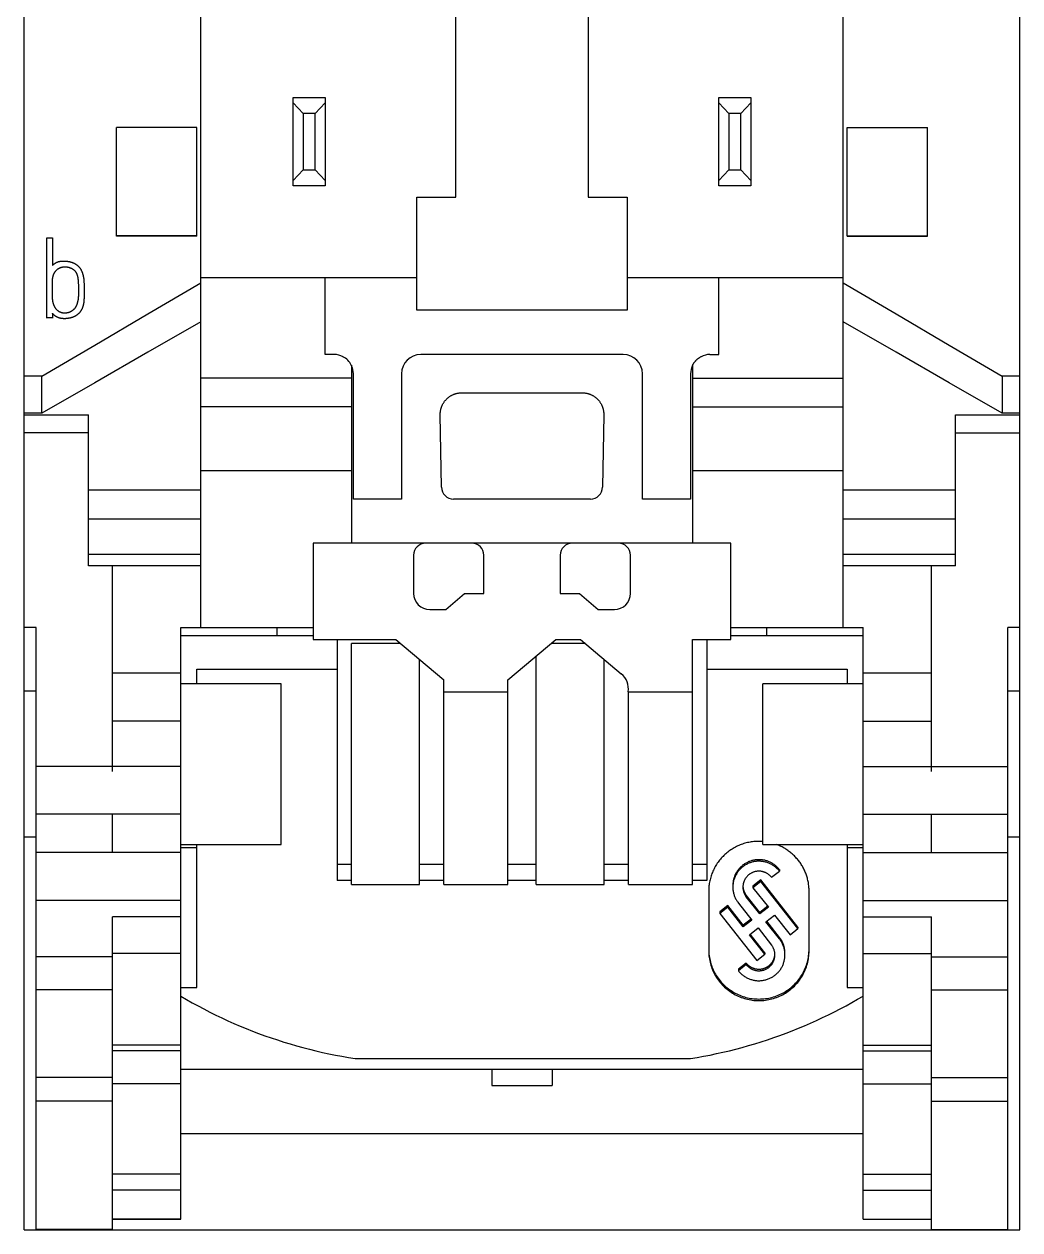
# Model space of a CAD drawing. Extents: x 0 to 594, y 0 to 420.
# Drawn here: x 149.57 to 174.37, y 216.62 to 246.64 of the extents above; entities that cross this region are included whole.
import ezdxf

# ---------------------------------------------------------------- set-up
doc = ezdxf.new("R2010")
doc.units = 0
doc.header["$LTSCALE"] = 32.67
doc.layers.add('20000_FRONT_O', color=7, linetype='CONTINUOUS')
doc.layers.add('20500_FRONT_O_LABELING', color=7, linetype='CONTINUOUS')

msp = doc.modelspace()

# ---------------------------------------------------------------- linework, layer by layer
at = {"layer": '20000_FRONT_O', "color": 7, "linetype": 'CONTINUOUS'}
for p, q in [((149.57, 216.617), (149.57, 363.617)), ((174.37, 216.617), (174.37, 363.617)), ((153.97, 231.617), (153.97, 353.434)), ((169.97, 231.617), (169.97, 353.434)), ((160.32, 242.335), (160.32, 343.817)), ((163.62, 343.817), (163.62, 242.335)), ((156.27, 242.617), (156.27, 244.817)), ((156.27, 244.817), (157.07, 244.817)), ((157.07, 244.817), (157.07, 242.617)), ((166.87, 242.617), (166.87, 244.817)), ((166.87, 244.817), (167.67, 244.817)), ((167.67, 244.817), (167.67, 242.617)), ((156.52, 244.417), (156.27, 244.684)), ((157.07, 244.684), (156.82, 244.417)), ((167.12, 244.417), (166.87, 244.684)), ((167.67, 244.684), (167.42, 244.417)), ((156.52, 244.417), (156.52, 243.017)), ((156.82, 244.417), (156.52, 244.417)), ((156.82, 243.017), (156.82, 244.417)), ((167.12, 244.417), (167.12, 243.017)), ((167.42, 244.417), (167.12, 244.417)), ((167.42, 243.017), (167.42, 244.417)), ((151.87, 241.367), (151.87, 244.071)), ((153.87, 244.071), (151.87, 244.071)), ((153.87, 241.367), (153.87, 244.071)), ((170.07, 241.367), (170.07, 244.071)), ((170.07, 244.071), (172.07, 244.071)), ((172.07, 241.367), (172.07, 244.071)), ((156.27, 242.75), (156.52, 243.017)), ((156.52, 243.017), (156.82, 243.017)), ((156.82, 243.017), (157.07, 242.75)), ((166.87, 242.75), (167.12, 243.017)), ((167.12, 243.017), (167.42, 243.017)), ((167.42, 243.017), (167.67, 242.75)), ((157.07, 242.617), (156.27, 242.617)), ((159.347, 239.517), (159.347, 242.335)), ((159.347, 242.335), (160.32, 242.335)), ((163.62, 242.335), (164.588, 242.335)), ((164.588, 242.335), (164.588, 239.517)), ((167.67, 242.617), (166.87, 242.617)), ((153.87, 241.37), (151.87, 241.37)), ((153.87, 241.367), (151.87, 241.367)), ((170.07, 241.37), (172.07, 241.37)), ((170.07, 241.367), (172.07, 241.367)), ((153.97, 240.331), (159.347, 240.331)), ((157.07, 238.417), (157.07, 240.331)), ((164.588, 240.331), (169.97, 240.331)), ((166.87, 238.417), (166.87, 240.331)), ((164.588, 239.517), (159.351, 239.517)), ((157.29, 238.417), (157.07, 238.417)), ((164.49, 238.417), (159.45, 238.417)), ((166.65, 238.417), (166.87, 238.417)), ((157.72, 238.15), (157.72, 233.717)), ((166.22, 238.15), (166.22, 233.717)), ((150.01, 237.879), (149.57, 237.879)), ((150.01, 236.954), (150.01, 237.879)), ((157.72, 237.824), (153.97, 237.824)), ((157.77, 234.817), (157.77, 237.937)), ((158.97, 237.937), (158.97, 234.817)), ((164.97, 234.817), (164.97, 237.937)), ((166.17, 237.937), (166.17, 234.817)), ((166.22, 237.824), (169.97, 237.824)), ((173.93, 237.879), (173.93, 236.954)), ((174.37, 237.879), (173.93, 237.879)), ((160.47, 237.463), (163.47, 237.463)), ((150.01, 236.954), (149.57, 236.954)), ((157.72, 237.117), (153.97, 237.117)), ((159.964, 235.112), (159.933, 236.917)), ((164.006, 236.917), (163.975, 235.112)), ((166.22, 237.117), (169.97, 237.117)), ((174.37, 236.954), (173.93, 236.954)), ((149.57, 236.914), (151.17, 236.914)), ((151.17, 233.157), (151.17, 236.914)), ((172.77, 233.157), (172.77, 236.914)), ((172.77, 236.914), (174.37, 236.914)), ((151.17, 236.467), (149.57, 236.467)), ((172.77, 236.467), (174.37, 236.467)), ((157.72, 235.517), (153.97, 235.517)), ((169.97, 235.517), (166.22, 235.517)), ((153.97, 235.035), (151.17, 235.035)), ((158.97, 234.817), (157.77, 234.817)), ((163.675, 234.817), (160.264, 234.817)), ((166.17, 234.817), (164.97, 234.817)), ((172.77, 235.035), (169.97, 235.035)), ((153.97, 234.314), (151.17, 234.314)), ((172.77, 234.314), (169.97, 234.314)), ((156.77, 233.717), (156.77, 231.317)), ((167.17, 233.717), (156.77, 233.717)), ((167.17, 231.317), (167.17, 233.717)), ((153.97, 233.434), (151.17, 233.434)), ((159.27, 233.417), (159.27, 232.467)), ((161.02, 232.467), (161.02, 233.417)), ((162.92, 233.417), (162.92, 232.467)), ((164.67, 232.467), (164.67, 233.417)), ((172.77, 233.434), (169.97, 233.434)), ((153.97, 233.157), (151.17, 233.157)), ((151.77, 228.035), (151.77, 233.157)), ((172.77, 233.157), (169.97, 233.157)), ((172.17, 228.035), (172.17, 233.157)), ((160.07, 232.067), (160.537, 232.467)), ((160.537, 232.467), (161.02, 232.467)), ((162.92, 232.467), (163.403, 232.467)), ((163.403, 232.467), (163.87, 232.067)), ((159.67, 232.067), (160.07, 232.067)), ((163.87, 232.067), (164.27, 232.067)), ((149.87, 231.617), (149.57, 231.617)), ((149.87, 226.019), (149.87, 231.617)), ((153.47, 226.019), (153.47, 231.617)), ((153.47, 231.617), (156.77, 231.617)), ((155.87, 231.417), (155.87, 231.617)), ((155.87, 231.616), (156.77, 231.616)), ((167.17, 231.617), (170.47, 231.617)), ((167.17, 231.616), (168.07, 231.616)), ((168.07, 231.417), (168.07, 231.617)), ((170.47, 226.019), (170.47, 231.617)), ((174.07, 226.019), (174.07, 231.617)), ((174.37, 231.617), (174.07, 231.617)), ((153.47, 231.417), (156.77, 231.417)), ((156.77, 231.317), (158.828, 231.317)), ((157.37, 231.317), (157.37, 225.317)), ((157.72, 225.217), (157.72, 231.217)), ((158.947, 231.217), (157.72, 231.217)), ((158.828, 231.317), (160.02, 230.317)), ((161.62, 230.317), (162.811, 231.317)), ((163.547, 231.217), (162.692, 231.217)), ((162.811, 231.317), (163.428, 231.317)), ((163.428, 231.317), (164.441, 230.467)), ((166.22, 225.217), (166.22, 231.317)), ((166.22, 231.317), (167.17, 231.317)), ((166.57, 231.317), (166.57, 225.317)), ((167.17, 231.417), (170.47, 231.417)), ((159.42, 225.217), (159.42, 230.82)), ((162.32, 225.217), (162.32, 230.904)), ((164.02, 225.217), (164.02, 230.82)), ((153.47, 230.482), (151.77, 230.482)), ((153.87, 230.217), (153.87, 230.577)), ((153.87, 230.577), (157.37, 230.577)), ((160.02, 225.217), (160.02, 230.317)), ((161.62, 225.217), (161.62, 230.317)), ((166.57, 230.577), (170.07, 230.577)), ((170.07, 230.577), (170.07, 230.217)), ((172.17, 230.482), (170.47, 230.482)), ((149.87, 230.029), (149.57, 230.029)), ((155.97, 230.217), (153.47, 230.217)), ((155.97, 226.217), (155.97, 230.217)), ((160.02, 230.017), (161.62, 230.017)), ((164.615, 230.017), (166.22, 230.017)), ((164.62, 225.217), (164.62, 230.017)), ((167.97, 226.217), (167.97, 230.217)), ((170.47, 230.217), (167.97, 230.217)), ((174.37, 230.029), (174.07, 230.029)), ((153.47, 229.282), (151.77, 229.282)), ((170.47, 229.282), (172.17, 229.282)), ((153.47, 228.156), (149.87, 228.156)), ((170.47, 228.156), (174.07, 228.156)), ((153.47, 226.969), (149.87, 226.969)), ((151.77, 226.024), (151.77, 226.969)), ((170.47, 226.969), (174.07, 226.969)), ((172.17, 226.024), (172.17, 226.969)), ((149.57, 226.405), (149.87, 226.405)), ((153.47, 226.217), (155.97, 226.217)), ((153.47, 226.14), (153.87, 226.14)), ((153.87, 222.657), (153.87, 226.217)), ((167.97, 226.217), (170.47, 226.217)), ((170.07, 226.217), (170.07, 222.657)), ((170.07, 226.14), (170.47, 226.14)), ((174.07, 226.405), (174.37, 226.405)), ((149.87, 216.629), (149.87, 226.017)), ((153.47, 226.017), (149.87, 226.017)), ((153.47, 216.882), (153.47, 226.017)), ((170.47, 216.882), (170.47, 226.017)), ((170.47, 226.017), (174.07, 226.017)), ((174.07, 216.629), (174.07, 226.017)), ((157.72, 225.717), (157.37, 225.717)), ((160.02, 225.717), (159.42, 225.717)), ((162.319, 225.717), (161.62, 225.717)), ((164.619, 225.717), (164.019, 225.717)), ((166.57, 225.717), (166.22, 225.717)), ((168.184, 225.397), (168.381, 225.55)), ((168.381, 225.589), (168.381, 225.55)), ((157.72, 225.317), (157.37, 225.317)), ((157.72, 225.217), (159.42, 225.217)), ((160.02, 225.317), (159.42, 225.317)), ((160.02, 225.217), (161.62, 225.217)), ((162.319, 225.317), (161.62, 225.317)), ((162.32, 225.217), (164.02, 225.217)), ((164.619, 225.317), (164.019, 225.317)), ((164.62, 225.217), (166.22, 225.217)), ((166.57, 225.317), (166.22, 225.317)), ((167.919, 225.331), (167.722, 225.178)), ((167.919, 225.292), (167.722, 225.139)), ((167.919, 225.331), (167.919, 225.292)), ((168.843, 224.159), (167.919, 225.331)), ((168.843, 224.12), (167.919, 225.292)), ((166.62, 225.053), (166.62, 223.566)), ((167.221, 225.193), (167.221, 225.153)), ((167.555, 224.949), (167.555, 224.91)), ((167.891, 224.523), (167.555, 224.949)), ((167.891, 224.484), (167.555, 224.91)), ((167.722, 225.178), (167.722, 225.139)), ((167.722, 225.139), (168.107, 224.651)), ((169.12, 223.566), (169.12, 225.053)), ((153.47, 224.817), (149.87, 224.817)), ((167.093, 224.691), (166.896, 224.539)), ((167.093, 224.652), (166.896, 224.499)), ((167.093, 224.691), (167.093, 224.652)), ((167.478, 224.203), (167.093, 224.691)), ((167.478, 224.164), (167.093, 224.652)), ((167.358, 224.757), (167.694, 224.331)), ((168.088, 224.675), (167.891, 224.523)), ((168.107, 224.651), (167.891, 224.484)), ((170.47, 224.817), (174.07, 224.817)), ((151.77, 216.629), (151.77, 224.417)), ((153.47, 224.417), (151.77, 224.417)), ((166.896, 224.539), (166.896, 224.499)), ((166.896, 224.499), (167.82, 223.328)), ((167.675, 224.355), (167.478, 224.203)), ((167.694, 224.331), (167.478, 224.164)), ((167.891, 224.523), (167.891, 224.484)), ((168.045, 224.288), (168.261, 224.455)), ((168.261, 224.455), (168.646, 223.967)), ((170.47, 224.417), (172.17, 224.417)), ((172.17, 216.629), (172.17, 224.417)), ((167.478, 224.203), (167.478, 224.164)), ((167.632, 223.968), (167.848, 224.136)), ((167.848, 224.136), (168.184, 223.709)), ((168.381, 223.862), (168.045, 224.288)), ((168.381, 223.901), (168.064, 224.303)), ((168.646, 223.967), (168.843, 224.12)), ((168.843, 224.159), (168.843, 224.12)), ((168.017, 223.48), (167.632, 223.968)), ((168.017, 223.519), (167.651, 223.983)), ((168.381, 223.901), (168.381, 223.862)), ((151.77, 223.416), (149.87, 223.416)), ((153.47, 223.503), (151.77, 223.503)), ((167.82, 223.328), (168.017, 223.48)), ((168.017, 223.519), (168.017, 223.48)), ((168.519, 223.466), (168.519, 223.505)), ((170.47, 223.503), (172.17, 223.503)), ((172.17, 223.416), (174.07, 223.416)), ((167.555, 223.261), (167.358, 223.109)), ((167.555, 223.222), (167.358, 223.07)), ((167.358, 223.109), (167.358, 223.07)), ((167.555, 223.261), (167.555, 223.222)), ((151.77, 222.599), (149.87, 222.599)), ((153.47, 222.657), (153.87, 222.657)), ((153.47, 222.657), (153.87, 222.657)), ((170.07, 222.657), (170.47, 222.657)), ((170.07, 222.657), (170.47, 222.657)), ((172.17, 222.599), (174.07, 222.599)), ((153.47, 221.217), (151.77, 221.217)), ((153.47, 221.08), (151.77, 221.08)), ((170.47, 221.217), (172.17, 221.217)), ((170.47, 221.08), (172.17, 221.08)), ((157.814, 220.884), (166.169, 220.884)), ((151.77, 220.412), (149.87, 220.412)), ((153.47, 220.617), (170.47, 220.617)), ((161.22, 220.617), (161.22, 220.213)), ((162.72, 220.617), (162.72, 220.213)), ((172.17, 220.412), (174.07, 220.412)), ((153.47, 220.255), (151.77, 220.255)), ((161.22, 220.213), (162.72, 220.213)), ((170.47, 220.255), (172.17, 220.255)), ((151.77, 219.826), (149.87, 219.826)), ((172.17, 219.826), (174.07, 219.826)), ((153.47, 219.017), (170.47, 219.017)), ((153.47, 218.007), (151.77, 218.007)), ((170.47, 218.007), (172.17, 218.007)), ((153.47, 217.605), (151.77, 217.605)), ((170.47, 217.605), (172.17, 217.605)), ((153.47, 216.886), (151.77, 216.886)), ((151.77, 216.882), (153.47, 216.882)), ((170.47, 216.886), (172.17, 216.886)), ((170.47, 216.882), (172.17, 216.882)), ((149.57, 216.617), (174.37, 216.617)), ((149.87, 216.629), (151.77, 216.629)), ((151.77, 216.629), (149.87, 216.629)), ((151.511, 216.629), (151.511, 216.617)), ((172.17, 216.629), (174.07, 216.629)), ((172.17, 216.629), (174.07, 216.629)), ((172.77, 216.617), (172.77, 216.629))]:
    msp.add_line(p, q, dxfattribs=at)
for points in [[(150.01, 237.879), (151.33, 238.653), (152.65, 239.427), (153.97, 240.202)], [(169.97, 240.202), (171.289, 239.427), (172.609, 238.653), (173.93, 237.879)], [(153.97, 239.234), (152.65, 238.474), (151.33, 237.714), (150.01, 236.954)], [(173.93, 236.954), (172.609, 237.714), (171.289, 238.474), (169.97, 239.234)], [(166.22, 238.15), (166.223, 238.157), (166.227, 238.164), (166.231, 238.171), (166.235, 238.178), (166.239, 238.185), (166.243, 238.192), (166.247, 238.199), (166.252, 238.206), (166.256, 238.212), (166.261, 238.219), (166.266, 238.225), (166.271, 238.232), (166.276, 238.238), (166.281, 238.245), (166.287, 238.251), (166.292, 238.258), (166.298, 238.264), (166.304, 238.27), (166.31, 238.276), (166.316, 238.282), (166.323, 238.288), (166.329, 238.294), (166.336, 238.3), (166.343, 238.306), (166.35, 238.312), (166.357, 238.317), (166.364, 238.323), (166.371, 238.328), (166.379, 238.333), (166.387, 238.339), (166.395, 238.344), (166.403, 238.348), (166.411, 238.353), (166.419, 238.358), (166.428, 238.363)], [(159.933, 236.917), (159.933, 236.93), (159.933, 236.944), (159.934, 236.957), (159.935, 236.97), (159.936, 236.983), (159.937, 236.997), (159.939, 237.01), (159.942, 237.023), (159.944, 237.036), (159.947, 237.049), (159.95, 237.062), (159.954, 237.075), (159.958, 237.088), (159.962, 237.1), (159.966, 237.113), (159.971, 237.125), (159.976, 237.138), (159.982, 237.15), (159.987, 237.162), (159.993, 237.174), (160, 237.185), (160.006, 237.197), (160.013, 237.208), (160.02, 237.22), (160.027, 237.231), (160.035, 237.242), (160.043, 237.252), (160.051, 237.263), (160.06, 237.273), (160.069, 237.283), (160.078, 237.293), (160.087, 237.303), (160.096, 237.312), (160.106, 237.321), (160.116, 237.33), (160.126, 237.339), (160.136, 237.347), (160.147, 237.355), (160.158, 237.363), (160.168, 237.371), (160.18, 237.378), (160.191, 237.385), (160.202, 237.392), (160.214, 237.398), (160.226, 237.405), (160.238, 237.41), (160.25, 237.416), (160.262, 237.421), (160.274, 237.426), (160.287, 237.431), (160.299, 237.435), (160.312, 237.44), (160.325, 237.443), (160.338, 237.447), (160.351, 237.45), (160.364, 237.453), (160.377, 237.455), (160.39, 237.457), (160.403, 237.459), (160.416, 237.461), (160.43, 237.462), (160.443, 237.462), (160.456, 237.463), (160.47, 237.463)], [(163.47, 237.463), (163.483, 237.463), (163.496, 237.462), (163.509, 237.462), (163.523, 237.461), (163.536, 237.459), (163.549, 237.457), (163.562, 237.455), (163.575, 237.453), (163.588, 237.45), (163.601, 237.447), (163.614, 237.443), (163.627, 237.44), (163.64, 237.435), (163.652, 237.431), (163.665, 237.426), (163.677, 237.421), (163.689, 237.416), (163.701, 237.41), (163.713, 237.405), (163.725, 237.398), (163.737, 237.392), (163.748, 237.385), (163.76, 237.378), (163.771, 237.371), (163.782, 237.363), (163.792, 237.355), (163.803, 237.347), (163.813, 237.339), (163.823, 237.33), (163.833, 237.321), (163.843, 237.312), (163.852, 237.303), (163.862, 237.293), (163.871, 237.283), (163.879, 237.273), (163.888, 237.263), (163.896, 237.252), (163.904, 237.242), (163.912, 237.231), (163.919, 237.22), (163.926, 237.208), (163.933, 237.197), (163.94, 237.185), (163.946, 237.174), (163.952, 237.162), (163.958, 237.15), (163.963, 237.138), (163.968, 237.125), (163.973, 237.113), (163.977, 237.1), (163.982, 237.088), (163.985, 237.075), (163.989, 237.062), (163.992, 237.049), (163.995, 237.036), (163.998, 237.023), (164, 237.01), (164.002, 236.997), (164.003, 236.983), (164.005, 236.97), (164.005, 236.957), (164.006, 236.944), (164.006, 236.93), (164.006, 236.917)], [(167.97, 226.289), (167.937, 226.291), (167.905, 226.292), (167.873, 226.292), (167.841, 226.292), (167.809, 226.291), (167.776, 226.289), (167.744, 226.286), (167.712, 226.283), (167.68, 226.278), (167.648, 226.273), (167.617, 226.267), (167.585, 226.26), (167.554, 226.252), (167.523, 226.244), (167.492, 226.235), (167.461, 226.225), (167.431, 226.214), (167.401, 226.202), (167.371, 226.19), (167.342, 226.177), (167.313, 226.163), (167.284, 226.148), (167.256, 226.133), (167.228, 226.117), (167.201, 226.1), (167.174, 226.083), (167.147, 226.064), (167.121, 226.046), (167.095, 226.026), (167.07, 226.006), (167.046, 225.985), (167.022, 225.964), (166.998, 225.942), (166.976, 225.919), (166.953, 225.896), (166.932, 225.873), (166.911, 225.848), (166.89, 225.823), (166.871, 225.798), (166.852, 225.772), (166.833, 225.746), (166.816, 225.719), (166.799, 225.692), (166.782, 225.665), (166.767, 225.637), (166.752, 225.608), (166.738, 225.579), (166.725, 225.55), (166.712, 225.521), (166.7, 225.491), (166.689, 225.461), (166.679, 225.431), (166.67, 225.4), (166.661, 225.369), (166.653, 225.338), (166.646, 225.307), (166.64, 225.276), (166.635, 225.244), (166.63, 225.213), (166.626, 225.181), (166.623, 225.149), (166.621, 225.117), (166.62, 225.085), (166.62, 225.053)], [(169.12, 225.053), (169.119, 225.08), (169.118, 225.107), (169.117, 225.134), (169.115, 225.161), (169.112, 225.188), (169.109, 225.215), (169.105, 225.241), (169.101, 225.268), (169.096, 225.295), (169.09, 225.321), (169.084, 225.347), (169.077, 225.373), (169.07, 225.399), (169.062, 225.425), (169.053, 225.451), (169.044, 225.476), (169.035, 225.502), (169.025, 225.527), (169.014, 225.552), (169.003, 225.576), (168.991, 225.601), (168.979, 225.625), (168.966, 225.648), (168.953, 225.672), (168.939, 225.695), (168.924, 225.718), (168.91, 225.741), (168.894, 225.763), (168.878, 225.785), (168.862, 225.807), (168.845, 225.828), (168.828, 225.849), (168.81, 225.869), (168.792, 225.889), (168.774, 225.909), (168.755, 225.928), (168.735, 225.947), (168.715, 225.966), (168.695, 225.984), (168.674, 226.001), (168.653, 226.019), (168.632, 226.035), (168.61, 226.052), (168.588, 226.067), (168.566, 226.083), (168.543, 226.097), (168.52, 226.112), (168.496, 226.125), (168.473, 226.139), (168.449, 226.152), (168.424, 226.164), (168.4, 226.175), (168.375, 226.187), (168.35, 226.197), (168.325, 226.207), (168.299, 226.217)], [(168.381, 225.589), (168.368, 225.604), (168.355, 225.619), (168.342, 225.634), (168.328, 225.648), (168.313, 225.662), (168.298, 225.675), (168.283, 225.688), (168.267, 225.701), (168.251, 225.713), (168.235, 225.724), (168.218, 225.735), (168.201, 225.746), (168.183, 225.756), (168.166, 225.765), (168.148, 225.774), (168.129, 225.782), (168.111, 225.79), (168.092, 225.797), (168.073, 225.804), (168.054, 225.809), (168.035, 225.815), (168.015, 225.82), (167.995, 225.824), (167.976, 225.827), (167.956, 225.83), (167.936, 225.833), (167.916, 225.834), (167.896, 225.835), (167.876, 225.836), (167.855, 225.836), (167.835, 225.835), (167.815, 225.834), (167.795, 225.832), (167.775, 225.829), (167.756, 225.826), (167.736, 225.822), (167.716, 225.818), (167.697, 225.813), (167.677, 225.807), (167.658, 225.801), (167.639, 225.794), (167.621, 225.787), (167.602, 225.779), (167.584, 225.77), (167.566, 225.761), (167.549, 225.752), (167.531, 225.742), (167.514, 225.731), (167.498, 225.72), (167.481, 225.708), (167.465, 225.696), (167.45, 225.683), (167.435, 225.67), (167.42, 225.657), (167.406, 225.643), (167.392, 225.628), (167.379, 225.613), (167.366, 225.598), (167.353, 225.582), (167.341, 225.566), (167.33, 225.55), (167.319, 225.533), (167.309, 225.516), (167.299, 225.499), (167.289, 225.481), (167.281, 225.463), (167.273, 225.445), (167.265, 225.426), (167.258, 225.408), (167.252, 225.389), (167.246, 225.37), (167.24, 225.35), (167.236, 225.331), (167.232, 225.311), (167.228, 225.292), (167.226, 225.272), (167.223, 225.252), (167.222, 225.232), (167.221, 225.212), (167.221, 225.193)], [(168.381, 225.55), (168.368, 225.566), (168.354, 225.582), (168.339, 225.597), (168.324, 225.612), (168.309, 225.627), (168.293, 225.641), (168.277, 225.654), (168.26, 225.667), (168.243, 225.68), (168.225, 225.691), (168.207, 225.703), (168.189, 225.713), (168.17, 225.723), (168.152, 225.733), (168.132, 225.742), (168.113, 225.75), (168.093, 225.758), (168.073, 225.764), (168.053, 225.771), (168.032, 225.776), (168.011, 225.781), (167.991, 225.785), (167.97, 225.789), (167.949, 225.792), (167.928, 225.794), (167.906, 225.796), (167.885, 225.797), (167.864, 225.797), (167.843, 225.796), (167.821, 225.795), (167.8, 225.793), (167.779, 225.791), (167.758, 225.787), (167.737, 225.783), (167.717, 225.779), (167.696, 225.773), (167.676, 225.767), (167.656, 225.761), (167.636, 225.754), (167.616, 225.746), (167.597, 225.737), (167.577, 225.728), (167.559, 225.718), (167.54, 225.708), (167.522, 225.697), (167.504, 225.685), (167.487, 225.673), (167.47, 225.66), (167.454, 225.647), (167.437, 225.633), (167.422, 225.619), (167.407, 225.604), (167.392, 225.589), (167.378, 225.573), (167.364, 225.557), (167.351, 225.541), (167.339, 225.524), (167.327, 225.506), (167.316, 225.488), (167.305, 225.47), (167.295, 225.452), (167.285, 225.433), (167.276, 225.414), (167.268, 225.394), (167.26, 225.375), (167.253, 225.355), (167.247, 225.335), (167.241, 225.314), (167.236, 225.294), (167.232, 225.273), (167.228, 225.253), (167.225, 225.232), (167.223, 225.211), (167.222, 225.19), (167.221, 225.169), (167.221, 225.148), (167.221, 225.127), (167.222, 225.106), (167.224, 225.085), (167.227, 225.064), (167.23, 225.043), (167.234, 225.022), (167.239, 225.002), (167.244, 224.981), (167.25, 224.961), (167.257, 224.941), (167.264, 224.921), (167.272, 224.902), (167.281, 224.883), (167.29, 224.864), (167.3, 224.845), (167.31, 224.827), (167.322, 224.809), (167.333, 224.791), (167.345, 224.774), (167.358, 224.757)], [(168.184, 225.397), (168.176, 225.407), (168.167, 225.417), (168.158, 225.426), (168.149, 225.436), (168.14, 225.444), (168.13, 225.453), (168.12, 225.461), (168.11, 225.469), (168.099, 225.477), (168.088, 225.484), (168.077, 225.491), (168.066, 225.498), (168.055, 225.504), (168.043, 225.51), (168.031, 225.515), (168.019, 225.52), (168.007, 225.525), (167.995, 225.529), (167.982, 225.533), (167.969, 225.536), (167.957, 225.539), (167.944, 225.542), (167.931, 225.544), (167.918, 225.546), (167.905, 225.547), (167.892, 225.548), (167.879, 225.549), (167.866, 225.549), (167.853, 225.549), (167.84, 225.548), (167.827, 225.547), (167.814, 225.545), (167.801, 225.543), (167.788, 225.541), (167.776, 225.538), (167.763, 225.535), (167.75, 225.531), (167.738, 225.527), (167.726, 225.522), (167.714, 225.517), (167.702, 225.512), (167.69, 225.507), (167.678, 225.501), (167.667, 225.494), (167.656, 225.487), (167.645, 225.48), (167.634, 225.473), (167.624, 225.465), (167.614, 225.457), (167.604, 225.448), (167.594, 225.44), (167.585, 225.431), (167.576, 225.421), (167.567, 225.412), (167.559, 225.402), (167.551, 225.391), (167.543, 225.381), (167.536, 225.37), (167.529, 225.359), (167.522, 225.348), (167.516, 225.337), (167.51, 225.325), (167.505, 225.313), (167.5, 225.302), (167.495, 225.289), (167.491, 225.277), (167.487, 225.265), (167.483, 225.252), (167.48, 225.24), (167.478, 225.227), (167.475, 225.214), (167.474, 225.202), (167.472, 225.189), (167.471, 225.176), (167.471, 225.163), (167.471, 225.15), (167.471, 225.137), (167.472, 225.124), (167.473, 225.111), (167.475, 225.098), (167.477, 225.086), (167.479, 225.073), (167.482, 225.06), (167.485, 225.048), (167.489, 225.035), (167.493, 225.023), (167.497, 225.011), (167.502, 224.999), (167.508, 224.987), (167.513, 224.975), (167.519, 224.964), (167.526, 224.953), (167.533, 224.942), (167.54, 224.931), (167.547, 224.92), (167.555, 224.91)], [(167.471, 225.173), (167.471, 225.167), (167.472, 225.16), (167.473, 225.154), (167.473, 225.148), (167.474, 225.141), (167.475, 225.135), (167.476, 225.129), (167.477, 225.122), (167.478, 225.116), (167.479, 225.11), (167.481, 225.104), (167.482, 225.097), (167.484, 225.091), (167.486, 225.085), (167.487, 225.079), (167.489, 225.073), (167.491, 225.067), (167.493, 225.061), (167.496, 225.055), (167.498, 225.049), (167.5, 225.043), (167.503, 225.037), (167.505, 225.031), (167.508, 225.025), (167.511, 225.019), (167.514, 225.014), (167.517, 225.008), (167.52, 225.002), (167.523, 224.997), (167.526, 224.991), (167.53, 224.986), (167.533, 224.98), (167.536, 224.975), (167.54, 224.97), (167.544, 224.964), (167.547, 224.959), (167.551, 224.954), (167.555, 224.949)], [(167.358, 223.07), (167.372, 223.053), (167.385, 223.037), (167.4, 223.022), (167.415, 223.007), (167.43, 222.992), (167.446, 222.978), (167.462, 222.965), (167.479, 222.952), (167.496, 222.94), (167.514, 222.928), (167.532, 222.917), (167.55, 222.906), (167.569, 222.896), (167.588, 222.886), (167.607, 222.878), (167.626, 222.869), (167.646, 222.862), (167.666, 222.855), (167.687, 222.849), (167.707, 222.843), (167.728, 222.838), (167.749, 222.834), (167.769, 222.83), (167.79, 222.827), (167.812, 222.825), (167.833, 222.823), (167.854, 222.823), (167.875, 222.822), (167.896, 222.823), (167.918, 222.824), (167.939, 222.826), (167.96, 222.829), (167.981, 222.832), (168.002, 222.836), (168.022, 222.841), (168.043, 222.846), (168.063, 222.852), (168.084, 222.858), (168.103, 222.866), (168.123, 222.874), (168.143, 222.882), (168.162, 222.891), (168.18, 222.901), (168.199, 222.911), (168.217, 222.922), (168.235, 222.934), (168.252, 222.946), (168.269, 222.959), (168.286, 222.972), (168.302, 222.986), (168.317, 223), (168.332, 223.015), (168.347, 223.03), (168.361, 223.046), (168.375, 223.062), (168.388, 223.079), (168.4, 223.096), (168.412, 223.113), (168.424, 223.131), (168.434, 223.149), (168.445, 223.168), (168.454, 223.186), (168.463, 223.205), (168.471, 223.225), (168.479, 223.244), (168.486, 223.264), (168.492, 223.284), (168.498, 223.305), (168.503, 223.325), (168.507, 223.346), (168.511, 223.367), (168.514, 223.387), (168.516, 223.408), (168.517, 223.429), (168.518, 223.45), (168.519, 223.471), (168.518, 223.493), (168.517, 223.514), (168.515, 223.535), (168.512, 223.555), (168.509, 223.576), (168.505, 223.597), (168.5, 223.617), (168.495, 223.638), (168.489, 223.658), (168.482, 223.678), (168.475, 223.698), (168.467, 223.717), (168.458, 223.737), (168.449, 223.755), (168.439, 223.774), (168.429, 223.792), (168.418, 223.81), (168.406, 223.828), (168.394, 223.845), (168.381, 223.862)], [(167.555, 223.222), (167.563, 223.212), (167.572, 223.202), (167.581, 223.193), (167.59, 223.184), (167.599, 223.175), (167.609, 223.166), (167.619, 223.158), (167.63, 223.15), (167.64, 223.142), (167.651, 223.135), (167.662, 223.128), (167.673, 223.122), (167.685, 223.115), (167.696, 223.11), (167.708, 223.104), (167.72, 223.099), (167.732, 223.094), (167.745, 223.09), (167.757, 223.086), (167.77, 223.083), (167.782, 223.08), (167.795, 223.077), (167.808, 223.075), (167.821, 223.073), (167.834, 223.072), (167.847, 223.071), (167.86, 223.07), (167.873, 223.07), (167.886, 223.071), (167.899, 223.071), (167.912, 223.073), (167.925, 223.074), (167.938, 223.076), (167.951, 223.079), (167.964, 223.081), (167.976, 223.085), (167.989, 223.088), (168.001, 223.092), (168.013, 223.097), (168.025, 223.102), (168.037, 223.107), (168.049, 223.113), (168.061, 223.119), (168.072, 223.125), (168.083, 223.132), (168.094, 223.139), (168.105, 223.146), (168.115, 223.154), (168.125, 223.162), (168.135, 223.171), (168.145, 223.18), (168.154, 223.189), (168.163, 223.198), (168.172, 223.208), (168.18, 223.218), (168.188, 223.228), (168.196, 223.238), (168.203, 223.249), (168.21, 223.26), (168.217, 223.271), (168.223, 223.282), (168.229, 223.294), (168.234, 223.306), (168.239, 223.318), (168.244, 223.33), (168.248, 223.342), (168.252, 223.354), (168.256, 223.367), (168.259, 223.379), (168.262, 223.392), (168.264, 223.405), (168.266, 223.418), (168.267, 223.431), (168.268, 223.443), (168.268, 223.456), (168.269, 223.469), (168.268, 223.482), (168.267, 223.495), (168.266, 223.508), (168.265, 223.521), (168.263, 223.534), (168.26, 223.546), (168.257, 223.559), (168.254, 223.572), (168.25, 223.584), (168.246, 223.596), (168.242, 223.608), (168.237, 223.62), (168.232, 223.632), (168.226, 223.644), (168.22, 223.655), (168.213, 223.667), (168.207, 223.678), (168.199, 223.688), (168.192, 223.699), (168.184, 223.709)], [(168.519, 223.505), (168.518, 223.516), (168.518, 223.526), (168.518, 223.537), (168.517, 223.548), (168.516, 223.558), (168.515, 223.569), (168.514, 223.579), (168.513, 223.59), (168.511, 223.6), (168.51, 223.611), (168.508, 223.622), (168.506, 223.632), (168.504, 223.642), (168.501, 223.653), (168.499, 223.663), (168.496, 223.674), (168.493, 223.684), (168.49, 223.694), (168.487, 223.704), (168.483, 223.714), (168.48, 223.725), (168.476, 223.735), (168.472, 223.745), (168.468, 223.754), (168.464, 223.764), (168.459, 223.774), (168.454, 223.784), (168.45, 223.793), (168.445, 223.803), (168.44, 223.812), (168.435, 223.822), (168.429, 223.831), (168.424, 223.84), (168.418, 223.849), (168.412, 223.858), (168.406, 223.867), (168.4, 223.876), (168.394, 223.884), (168.387, 223.893), (168.381, 223.901)], [(166.62, 223.605), (166.62, 223.565), (166.622, 223.524), (166.626, 223.484), (166.63, 223.443), (166.636, 223.403), (166.644, 223.363), (166.652, 223.324), (166.662, 223.284), (166.673, 223.245), (166.686, 223.207), (166.7, 223.169), (166.715, 223.131), (166.731, 223.094), (166.749, 223.057), (166.767, 223.021), (166.787, 222.986), (166.808, 222.951), (166.83, 222.917), (166.854, 222.883), (166.878, 222.851), (166.903, 222.819), (166.93, 222.788), (166.957, 222.758), (166.986, 222.729), (167.015, 222.701), (167.045, 222.673), (167.077, 222.647), (167.109, 222.622), (167.142, 222.598), (167.175, 222.575), (167.21, 222.553), (167.245, 222.532), (167.28, 222.512), (167.317, 222.494), (167.354, 222.476), (167.391, 222.46), (167.429, 222.445), (167.468, 222.432), (167.507, 222.419), (167.546, 222.408), (167.586, 222.398), (167.626, 222.39), (167.666, 222.382), (167.706, 222.376), (167.747, 222.372), (167.788, 222.369), (167.829, 222.367), (167.87, 222.366), (167.91, 222.367), (167.951, 222.369), (167.992, 222.372), (168.033, 222.376), (168.073, 222.382), (168.113, 222.39), (168.153, 222.398), (168.193, 222.408), (168.232, 222.419), (168.271, 222.432), (168.31, 222.445), (168.348, 222.46), (168.385, 222.476), (168.422, 222.494), (168.459, 222.512), (168.495, 222.532), (168.53, 222.553), (168.564, 222.575), (168.598, 222.598), (168.63, 222.622), (168.663, 222.647), (168.694, 222.673), (168.724, 222.701), (168.753, 222.729), (168.782, 222.758), (168.809, 222.788), (168.836, 222.819), (168.861, 222.851), (168.886, 222.883), (168.909, 222.917), (168.931, 222.951), (168.952, 222.986), (168.972, 223.021), (168.991, 223.057), (169.008, 223.094), (169.024, 223.131), (169.039, 223.169), (169.053, 223.207), (169.066, 223.245), (169.077, 223.284), (169.087, 223.324), (169.096, 223.363), (169.103, 223.403), (169.109, 223.443), (169.114, 223.484), (169.117, 223.524), (169.119, 223.565), (169.12, 223.605)], [(166.62, 223.566), (166.62, 223.526), (166.622, 223.485), (166.626, 223.445), (166.63, 223.404), (166.636, 223.364), (166.644, 223.324), (166.652, 223.285), (166.662, 223.245), (166.673, 223.206), (166.686, 223.168), (166.7, 223.129), (166.715, 223.092), (166.731, 223.055), (166.749, 223.018), (166.767, 222.982), (166.787, 222.946), (166.808, 222.912), (166.83, 222.878), (166.854, 222.844), (166.878, 222.812), (166.903, 222.78), (166.93, 222.749), (166.957, 222.719), (166.986, 222.69), (167.015, 222.661), (167.045, 222.634), (167.077, 222.608), (167.109, 222.583), (167.142, 222.559), (167.175, 222.536), (167.21, 222.514), (167.245, 222.493), (167.28, 222.473), (167.317, 222.455), (167.354, 222.437), (167.391, 222.421), (167.429, 222.406), (167.468, 222.392), (167.507, 222.38), (167.546, 222.369), (167.586, 222.359), (167.626, 222.351), (167.666, 222.343), (167.706, 222.337), (167.747, 222.333), (167.788, 222.329), (167.829, 222.327), (167.87, 222.327), (167.91, 222.327), (167.951, 222.329), (167.992, 222.333), (168.033, 222.337), (168.073, 222.343), (168.113, 222.351), (168.153, 222.359), (168.193, 222.369), (168.232, 222.38), (168.271, 222.392), (168.31, 222.406), (168.348, 222.421), (168.385, 222.437), (168.422, 222.455), (168.459, 222.473), (168.495, 222.493), (168.53, 222.514), (168.564, 222.536), (168.598, 222.559), (168.63, 222.583), (168.663, 222.608), (168.694, 222.634), (168.724, 222.661), (168.753, 222.69), (168.782, 222.719), (168.809, 222.749), (168.836, 222.78), (168.861, 222.812), (168.886, 222.844), (168.909, 222.878), (168.931, 222.912), (168.952, 222.946), (168.972, 222.982), (168.991, 223.018), (169.008, 223.055), (169.024, 223.092), (169.039, 223.129), (169.053, 223.168), (169.066, 223.206), (169.077, 223.245), (169.087, 223.285), (169.096, 223.324), (169.103, 223.364), (169.109, 223.404), (169.114, 223.445), (169.117, 223.485), (169.119, 223.526), (169.12, 223.566)], [(167.555, 223.261), (167.563, 223.252), (167.571, 223.243), (167.579, 223.234), (167.587, 223.226), (167.596, 223.217), (167.605, 223.209), (167.614, 223.201), (167.624, 223.194), (167.633, 223.186), (167.643, 223.179), (167.653, 223.173), (167.663, 223.166), (167.674, 223.16), (167.685, 223.155), (167.695, 223.149), (167.706, 223.144), (167.717, 223.139), (167.729, 223.135), (167.74, 223.131), (167.752, 223.127), (167.763, 223.124), (167.775, 223.121), (167.787, 223.118), (167.799, 223.116), (167.811, 223.114), (167.823, 223.112), (167.835, 223.111), (167.847, 223.11), (167.859, 223.11), (167.871, 223.109), (167.883, 223.11), (167.895, 223.11), (167.907, 223.111), (167.919, 223.113), (167.931, 223.114), (167.943, 223.116), (167.955, 223.119), (167.967, 223.121), (167.978, 223.124), (167.99, 223.128), (168.002, 223.132), (168.013, 223.136), (168.024, 223.14), (168.035, 223.145), (168.046, 223.15), (168.057, 223.156), (168.068, 223.162), (168.078, 223.168), (168.088, 223.174), (168.098, 223.181), (168.108, 223.188), (168.118, 223.195), (168.127, 223.203), (168.136, 223.211), (168.145, 223.219), (168.154, 223.227), (168.162, 223.236), (168.17, 223.245), (168.178, 223.254), (168.186, 223.264), (168.193, 223.273), (168.2, 223.283), (168.206, 223.293), (168.213, 223.303), (168.219, 223.314), (168.224, 223.324), (168.23, 223.335), (168.235, 223.346), (168.24, 223.357), (168.244, 223.368), (168.248, 223.38), (168.252, 223.391), (168.255, 223.403), (168.258, 223.414), (168.26, 223.426), (168.263, 223.438), (168.265, 223.45), (168.266, 223.462), (168.267, 223.473), (168.268, 223.485)], [(153.47, 222.441), (153.613, 222.357), (153.757, 222.275), (153.902, 222.196), (154.048, 222.118), (154.195, 222.042), (154.344, 221.968), (154.493, 221.897), (154.644, 221.827), (154.795, 221.759), (154.947, 221.694), (155.101, 221.631), (155.255, 221.569), (155.41, 221.51), (155.565, 221.453), (155.722, 221.398), (155.879, 221.346), (156.037, 221.295), (156.196, 221.247), (156.355, 221.2), (156.515, 221.156), (156.675, 221.115), (156.837, 221.075), (156.998, 221.038), (157.161, 221.003), (157.323, 220.97), (157.486, 220.939), (157.65, 220.911), (157.814, 220.884)], [(166.169, 220.884), (166.331, 220.912), (166.492, 220.941), (166.654, 220.972), (166.815, 221.006), (166.975, 221.042), (167.135, 221.08), (167.295, 221.12), (167.454, 221.162), (167.612, 221.207), (167.77, 221.253), (167.927, 221.302), (168.083, 221.352), (168.239, 221.405), (168.394, 221.46), (168.548, 221.517), (168.701, 221.576), (168.854, 221.637), (169.005, 221.7), (169.156, 221.765), (169.306, 221.833), (169.455, 221.902), (169.603, 221.973), (169.75, 222.046), (169.896, 222.121), (170.041, 222.199), (170.185, 222.278), (170.328, 222.359), (170.47, 222.441)]]:
    msp.add_lwpolyline(points, dxfattribs=at)
for centre, radius, start, end in [((157.29, 237.937), 0.48, 62.4533, 90), ((159.45, 237.937), 0.48, 90, 180), ((164.49, 237.937), 0.48, 0, 90), ((166.65, 237.937), 0.48, 90, 117.5467), ((157.289, 237.937), 0.48, 26.3756, 62.4328), ((157.291, 237.937), 0.478, 359.9688, 26.4286), ((166.649, 237.937), 0.48, 153.6136, 180.0016), ((160.264, 235.117), 0.3, 181, 270), ((163.675, 235.117), 0.3, 270, 359), ((159.57, 233.417), 0.3, 90.9943, 180.0071), ((160.72, 233.417), 0.3, 0, 90), ((163.22, 233.417), 0.3, 90, 180), ((164.37, 233.417), 0.3, 0, 90), ((159.67, 232.467), 0.4, 180, 270), ((164.27, 232.467), 0.4, 270, 360), ((164.12, 230.084), 0.5, 352.317, 50)]:
    msp.add_arc(centre, radius, start, end, dxfattribs=at)
at = {"layer": '20500_FRONT_O_LABELING', "color": 7, "linetype": 'CONTINUOUS'}
for p, q in [((150.136, 239.319), (150.136, 241.326)), ((150.136, 241.326), (150.275, 241.326)), ((150.275, 241.326), (150.275, 240.631)), ((150.916, 240.238), (150.917, 240.224)), ((150.917, 240.224), (150.917, 240.21)), ((150.274, 239.918), (150.274, 239.938)), ((150.275, 240.184), (150.275, 240.198)), ((150.275, 240.116), (150.275, 240.184)), ((150.275, 240.061), (150.275, 240.116)), ((150.917, 240.21), (150.918, 240.19)), ((150.918, 240.19), (150.92, 240.155)), ((150.92, 240.155), (150.921, 240.127)), ((150.921, 240.127), (150.922, 240.1)), ((150.922, 240.1), (150.922, 240.079)), ((150.922, 240.079), (150.923, 240.058)), ((150.923, 239.934), (150.922, 239.92)), ((150.922, 239.92), (150.922, 239.906)), ((150.923, 240.058), (150.923, 240.038)), ((150.923, 240.038), (150.923, 240.017)), ((150.923, 240.017), (150.923, 240.003)), ((150.923, 240.003), (150.923, 239.989)), ((150.923, 239.989), (150.923, 239.975)), ((150.923, 239.975), (150.923, 239.962)), ((150.923, 239.962), (150.923, 239.948)), ((150.923, 239.948), (150.923, 239.934)), ((151.061, 240.208), (151.062, 240.192)), ((151.062, 240.192), (151.062, 240.177)), ((151.062, 240.177), (151.063, 240.162)), ((151.063, 240.162), (151.063, 240.147)), ((151.063, 240.147), (151.063, 240.124)), ((151.063, 240.124), (151.064, 240.063)), ((151.064, 240.063), (151.065, 240.017)), ((151.065, 240.017), (151.065, 239.986)), ((151.065, 239.986), (151.065, 239.963)), ((151.065, 239.963), (151.065, 239.94)), ((151.065, 239.94), (151.065, 239.917)), ((150.275, 239.904), (150.274, 239.918)), ((150.275, 239.891), (150.275, 239.904)), ((150.275, 239.877), (150.275, 239.891)), ((150.922, 239.906), (150.921, 239.892)), ((151.063, 239.833), (151.062, 239.818)), ((151.064, 239.864), (151.063, 239.849)), ((151.063, 239.849), (151.063, 239.833)), ((151.065, 239.917), (151.064, 239.894)), ((151.064, 239.894), (151.064, 239.879)), ((151.064, 239.879), (151.064, 239.864)), ((150.275, 239.326), (150.136, 239.326)), ((150.275, 239.445), (150.275, 239.319))]:
    msp.add_line(p, q, dxfattribs=at)
for points in [[(150.275, 240.631), (150.28, 240.637), (150.285, 240.642), (150.291, 240.648), (150.296, 240.653), (150.302, 240.658), (150.307, 240.663), (150.313, 240.668), (150.319, 240.673), (150.325, 240.677), (150.331, 240.682), (150.337, 240.686), (150.343, 240.691), (150.35, 240.695), (150.356, 240.699), (150.363, 240.703), (150.369, 240.706), (150.376, 240.71), (150.383, 240.713), (150.39, 240.716), (150.397, 240.719), (150.404, 240.722), (150.412, 240.724), (150.419, 240.727), (150.426, 240.729), (150.433, 240.731), (150.441, 240.732), (150.448, 240.734), (150.456, 240.735), (150.463, 240.737), (150.471, 240.738), (150.478, 240.739), (150.486, 240.739), (150.493, 240.74), (150.501, 240.741), (150.509, 240.741), (150.516, 240.742), (150.524, 240.742), (150.532, 240.742), (150.539, 240.742), (150.547, 240.742), (150.554, 240.742), (150.562, 240.742), (150.57, 240.742), (150.577, 240.742), (150.585, 240.742), (150.592, 240.741), (150.6, 240.741), (150.607, 240.741), (150.615, 240.74), (150.623, 240.74), (150.63, 240.739), (150.638, 240.738), (150.645, 240.737), (150.653, 240.737), (150.66, 240.736), (150.668, 240.735), (150.675, 240.733), (150.683, 240.732), (150.69, 240.731), (150.698, 240.729), (150.705, 240.728), (150.713, 240.726), (150.72, 240.724), (150.728, 240.722), (150.735, 240.72), (150.742, 240.718), (150.75, 240.716), (150.757, 240.713), (150.764, 240.711), (150.771, 240.708), (150.778, 240.706), (150.785, 240.703), (150.792, 240.7), (150.799, 240.697), (150.806, 240.693), (150.813, 240.69), (150.82, 240.687), (150.827, 240.683), (150.833, 240.68), (150.84, 240.676), (150.847, 240.672), (150.853, 240.668), (150.86, 240.664), (150.866, 240.659), (150.872, 240.655), (150.878, 240.65), (150.885, 240.646), (150.891, 240.641), (150.896, 240.636), (150.902, 240.632), (150.908, 240.627), (150.913, 240.621), (150.919, 240.616), (150.924, 240.611), (150.929, 240.605), (150.934, 240.6), (150.94, 240.594), (150.944, 240.588), (150.949, 240.582), (150.954, 240.576), (150.958, 240.57), (150.963, 240.563), (150.967, 240.557), (150.971, 240.551), (150.975, 240.544), (150.979, 240.538), (150.983, 240.531), (150.987, 240.524), (150.99, 240.518), (150.994, 240.511), (150.997, 240.504), (151, 240.497), (151.004, 240.49), (151.007, 240.483), (151.01, 240.476), (151.012, 240.469), (151.015, 240.462), (151.018, 240.454), (151.02, 240.447), (151.023, 240.44), (151.025, 240.433), (151.027, 240.425), (151.03, 240.418), (151.032, 240.411), (151.034, 240.403), (151.036, 240.396), (151.037, 240.389), (151.039, 240.381), (151.041, 240.374), (151.042, 240.366), (151.044, 240.359), (151.045, 240.352), (151.047, 240.344), (151.048, 240.337), (151.049, 240.329), (151.05, 240.322), (151.052, 240.314), (151.053, 240.307), (151.053, 240.299), (151.054, 240.291), (151.055, 240.284), (151.056, 240.276), (151.057, 240.269), (151.057, 240.261), (151.058, 240.253), (151.059, 240.246), (151.059, 240.238), (151.06, 240.231), (151.06, 240.223), (151.061, 240.215), (151.061, 240.208)], [(150.286, 240.34), (150.287, 240.347), (150.289, 240.353), (150.29, 240.36), (150.292, 240.366), (150.294, 240.373), (150.296, 240.38), (150.298, 240.386), (150.3, 240.393), (150.302, 240.399), (150.305, 240.406), (150.307, 240.412), (150.31, 240.418), (150.313, 240.424), (150.316, 240.431), (150.319, 240.437), (150.322, 240.443), (150.325, 240.449), (150.328, 240.455), (150.332, 240.461), (150.336, 240.466), (150.339, 240.472), (150.343, 240.478), (150.347, 240.483), (150.351, 240.489), (150.356, 240.494), (150.36, 240.5), (150.364, 240.505), (150.369, 240.51), (150.374, 240.515), (150.378, 240.52), (150.383, 240.524), (150.388, 240.529), (150.393, 240.533), (150.398, 240.538), (150.404, 240.542), (150.409, 240.546), (150.415, 240.55), (150.421, 240.554), (150.426, 240.558), (150.432, 240.561), (150.438, 240.565), (150.444, 240.568), (150.451, 240.571), (150.457, 240.574), (150.465, 240.578), (150.472, 240.581), (150.481, 240.584), (150.491, 240.588), (150.496, 240.59), (150.502, 240.592)], [(150.435, 240.563), (150.441, 240.566), (150.447, 240.569), (150.453, 240.573), (150.46, 240.575), (150.466, 240.578), (150.472, 240.581), (150.479, 240.583), (150.485, 240.585), (150.492, 240.587), (150.499, 240.589), (150.505, 240.591), (150.512, 240.592), (150.519, 240.594), (150.526, 240.595), (150.532, 240.596), (150.539, 240.597), (150.546, 240.598), (150.553, 240.598), (150.56, 240.599), (150.567, 240.599), (150.574, 240.6), (150.581, 240.6), (150.588, 240.6), (150.595, 240.6), (150.601, 240.6), (150.608, 240.599), (150.615, 240.599), (150.622, 240.598), (150.629, 240.598), (150.636, 240.597), (150.643, 240.596), (150.65, 240.595), (150.657, 240.594), (150.663, 240.592), (150.67, 240.591), (150.677, 240.589), (150.684, 240.588), (150.69, 240.586), (150.697, 240.584), (150.703, 240.582), (150.71, 240.579), (150.716, 240.577), (150.723, 240.575), (150.729, 240.572), (150.735, 240.569), (150.742, 240.567), (150.748, 240.564), (150.754, 240.561), (150.76, 240.557), (150.766, 240.554), (150.772, 240.551), (150.778, 240.547), (150.784, 240.543), (150.79, 240.539), (150.795, 240.535), (150.801, 240.531), (150.806, 240.527), (150.812, 240.522), (150.817, 240.518), (150.822, 240.513), (150.827, 240.508), (150.832, 240.503), (150.836, 240.498), (150.841, 240.492), (150.845, 240.487), (150.849, 240.481), (150.853, 240.476), (150.857, 240.47), (150.86, 240.464), (150.864, 240.458), (150.867, 240.452), (150.87, 240.446), (150.873, 240.439), (150.876, 240.433), (150.879, 240.427), (150.881, 240.42), (150.884, 240.414), (150.886, 240.407), (150.888, 240.401), (150.89, 240.394), (150.892, 240.388), (150.894, 240.381), (150.896, 240.374), (150.898, 240.368), (150.899, 240.361), (150.901, 240.354), (150.902, 240.347), (150.904, 240.341), (150.905, 240.334), (150.906, 240.327), (150.907, 240.32), (150.908, 240.314), (150.909, 240.307), (150.91, 240.3), (150.911, 240.293), (150.912, 240.286), (150.913, 240.279), (150.913, 240.272), (150.914, 240.265), (150.914, 240.259), (150.915, 240.252), (150.916, 240.245), (150.916, 240.238)], [(150.275, 240.198), (150.275, 240.211), (150.275, 240.218), (150.275, 240.225), (150.275, 240.232), (150.275, 240.239), (150.275, 240.245), (150.276, 240.252), (150.276, 240.259), (150.276, 240.266), (150.277, 240.273), (150.277, 240.279), (150.278, 240.286), (150.279, 240.293), (150.279, 240.3), (150.28, 240.306), (150.281, 240.313), (150.282, 240.32), (150.283, 240.326), (150.284, 240.333), (150.286, 240.34)], [(150.274, 239.938), (150.275, 239.966), (150.275, 240.061)], [(150.846, 239.588), (150.842, 239.582), (150.838, 239.576), (150.834, 239.571), (150.83, 239.565), (150.825, 239.56), (150.821, 239.554), (150.817, 239.549), (150.812, 239.544), (150.807, 239.539), (150.802, 239.534), (150.797, 239.529), (150.792, 239.525), (150.787, 239.52), (150.782, 239.516), (150.776, 239.512), (150.77, 239.507), (150.765, 239.503), (150.759, 239.5), (150.753, 239.496), (150.747, 239.492), (150.741, 239.489), (150.735, 239.486), (150.729, 239.483), (150.723, 239.48), (150.716, 239.477), (150.71, 239.474), (150.703, 239.471), (150.697, 239.469), (150.69, 239.466), (150.684, 239.464), (150.677, 239.462), (150.671, 239.46), (150.664, 239.458), (150.657, 239.457), (150.65, 239.455), (150.644, 239.454), (150.637, 239.453), (150.63, 239.451), (150.623, 239.45), (150.616, 239.45), (150.609, 239.449), (150.602, 239.448), (150.596, 239.448), (150.589, 239.447), (150.582, 239.447), (150.575, 239.447), (150.568, 239.447), (150.561, 239.448), (150.554, 239.448), (150.547, 239.449), (150.54, 239.449), (150.533, 239.45), (150.526, 239.451), (150.52, 239.453), (150.513, 239.454), (150.506, 239.456), (150.499, 239.458), (150.493, 239.46), (150.486, 239.462), (150.479, 239.464), (150.473, 239.467), (150.467, 239.469), (150.46, 239.472), (150.454, 239.475), (150.448, 239.479), (150.442, 239.482), (150.436, 239.486), (150.431, 239.489), (150.425, 239.493), (150.419, 239.498), (150.414, 239.502), (150.409, 239.506), (150.403, 239.511), (150.398, 239.516), (150.393, 239.52), (150.388, 239.525), (150.384, 239.53), (150.379, 239.535), (150.374, 239.541), (150.37, 239.546), (150.366, 239.551), (150.362, 239.557), (150.358, 239.562), (150.354, 239.568), (150.35, 239.574), (150.346, 239.58), (150.342, 239.586), (150.339, 239.592), (150.335, 239.598), (150.332, 239.604), (150.329, 239.61), (150.326, 239.616), (150.323, 239.622), (150.32, 239.629), (150.317, 239.635), (150.315, 239.641), (150.312, 239.648), (150.31, 239.654), (150.307, 239.661), (150.305, 239.667), (150.303, 239.674), (150.301, 239.68), (150.299, 239.687), (150.297, 239.694), (150.296, 239.7), (150.294, 239.707), (150.292, 239.714), (150.291, 239.721), (150.289, 239.727), (150.288, 239.734), (150.287, 239.741), (150.286, 239.748), (150.285, 239.754), (150.284, 239.761), (150.283, 239.768), (150.282, 239.775), (150.281, 239.782), (150.28, 239.788), (150.28, 239.795), (150.279, 239.802), (150.278, 239.809), (150.278, 239.816), (150.277, 239.822), (150.277, 239.829), (150.276, 239.836), (150.276, 239.843), (150.276, 239.85), (150.275, 239.856), (150.275, 239.863), (150.275, 239.87), (150.275, 239.877)], [(151.062, 239.818), (151.062, 239.803), (151.061, 239.795), (151.061, 239.788), (151.06, 239.78), (151.06, 239.772), (151.059, 239.765), (151.059, 239.757), (151.058, 239.75), (151.057, 239.742), (151.056, 239.734), (151.056, 239.727), (151.055, 239.719), (151.054, 239.712), (151.053, 239.704), (151.051, 239.697), (151.05, 239.689), (151.049, 239.682), (151.048, 239.674), (151.046, 239.667), (151.045, 239.659), (151.043, 239.652), (151.041, 239.644), (151.039, 239.637), (151.037, 239.629), (151.035, 239.622), (151.033, 239.614), (151.031, 239.607), (151.028, 239.6), (151.026, 239.592), (151.023, 239.585), (151.02, 239.578), (151.018, 239.571), (151.015, 239.564), (151.012, 239.557), (151.008, 239.55), (151.005, 239.543), (151.002, 239.536), (150.998, 239.529), (150.994, 239.523), (150.991, 239.516), (150.987, 239.509), (150.983, 239.503), (150.978, 239.496), (150.974, 239.49), (150.97, 239.484), (150.965, 239.477), (150.96, 239.471), (150.955, 239.465), (150.951, 239.46), (150.946, 239.454), (150.94, 239.448), (150.935, 239.443), (150.93, 239.437), (150.924, 239.432), (150.919, 239.427), (150.913, 239.422), (150.907, 239.417), (150.901, 239.412), (150.895, 239.407), (150.889, 239.402), (150.883, 239.398), (150.876, 239.394), (150.87, 239.389), (150.864, 239.385), (150.857, 239.381), (150.85, 239.377), (150.844, 239.373), (150.837, 239.37), (150.83, 239.366), (150.823, 239.363), (150.816, 239.359), (150.809, 239.356), (150.802, 239.353), (150.795, 239.35), (150.788, 239.347), (150.781, 239.345), (150.774, 239.342), (150.766, 239.34), (150.759, 239.337), (150.752, 239.335), (150.744, 239.333), (150.737, 239.331), (150.73, 239.329), (150.722, 239.327), (150.715, 239.325), (150.707, 239.323), (150.7, 239.322), (150.692, 239.32), (150.685, 239.319), (150.677, 239.318), (150.67, 239.316), (150.662, 239.315), (150.655, 239.314), (150.647, 239.313), (150.64, 239.312), (150.632, 239.312), (150.624, 239.311), (150.617, 239.31), (150.609, 239.31), (150.601, 239.309), (150.594, 239.309), (150.586, 239.309), (150.578, 239.309), (150.571, 239.309), (150.563, 239.309), (150.555, 239.309), (150.548, 239.309), (150.54, 239.31), (150.532, 239.31), (150.525, 239.311), (150.517, 239.312), (150.509, 239.313), (150.502, 239.314), (150.494, 239.315), (150.487, 239.316), (150.479, 239.318), (150.472, 239.319), (150.464, 239.321), (150.457, 239.323), (150.449, 239.325), (150.442, 239.327), (150.434, 239.33), (150.427, 239.332), (150.42, 239.335), (150.413, 239.338), (150.406, 239.341), (150.399, 239.344), (150.392, 239.347), (150.385, 239.351), (150.378, 239.354), (150.372, 239.358), (150.365, 239.362), (150.359, 239.366), (150.352, 239.371), (150.346, 239.375), (150.34, 239.38), (150.334, 239.384), (150.328, 239.389), (150.322, 239.394), (150.316, 239.399), (150.31, 239.405), (150.305, 239.41), (150.3, 239.416), (150.294, 239.421), (150.289, 239.427), (150.284, 239.433), (150.279, 239.439), (150.275, 239.445)], [(150.921, 239.892), (150.921, 239.879), (150.92, 239.872), (150.92, 239.865), (150.92, 239.858), (150.919, 239.851), (150.919, 239.844), (150.918, 239.837), (150.917, 239.83), (150.917, 239.823), (150.916, 239.817), (150.915, 239.81), (150.915, 239.803), (150.914, 239.796), (150.913, 239.789), (150.912, 239.782), (150.911, 239.776), (150.91, 239.769), (150.908, 239.762), (150.907, 239.755), (150.906, 239.748), (150.905, 239.742), (150.903, 239.735), (150.901, 239.728), (150.9, 239.721), (150.898, 239.715), (150.896, 239.708), (150.895, 239.701), (150.893, 239.695), (150.891, 239.688), (150.889, 239.681), (150.886, 239.675), (150.884, 239.668), (150.882, 239.662), (150.879, 239.656), (150.877, 239.649), (150.874, 239.643), (150.871, 239.637), (150.869, 239.63), (150.866, 239.624), (150.863, 239.618), (150.859, 239.612), (150.856, 239.606), (150.853, 239.6), (150.849, 239.594), (150.846, 239.588)]]:
    msp.add_lwpolyline(points, dxfattribs=at)

doc.saveas('drawing.dxf')
